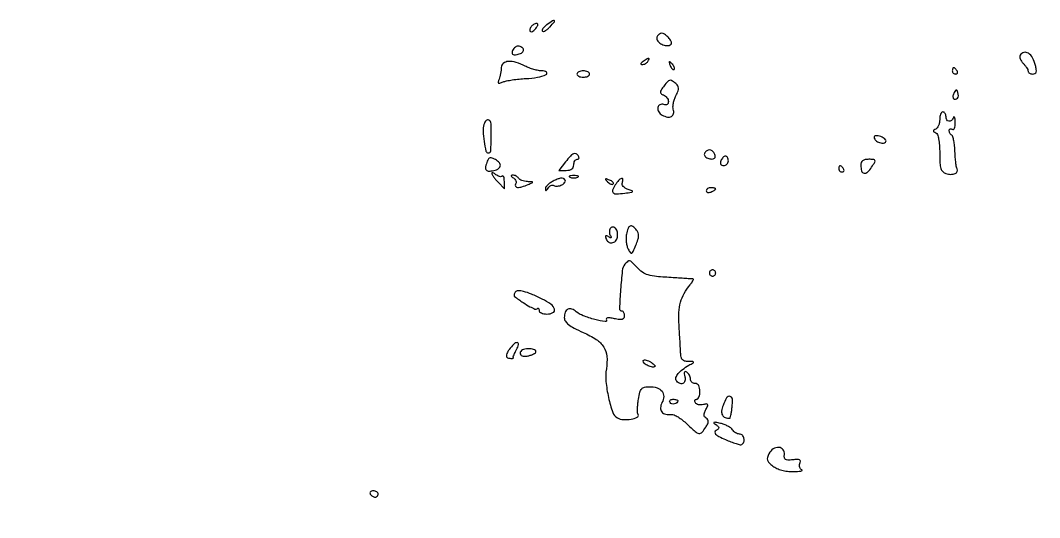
# Model space of a CAD drawing. Extents: x 0 to 4160, y 0 to 3120.
# Drawn here: x 1269.6 to 1592.7, y 2115.5 to 2273 of the extents above; entities that cross this region are included whole.
import ezdxf

# ---------------------------------------------------------------- set-up
doc = ezdxf.new("R2010")
doc.units = 0

msp = doc.modelspace()

# ---------------------------------------------------------------- linework, layer by layer
for points in [[(4159.499279, 606.274193, 0.000001), (4159.667734, 974.478125, 0.000057)], [(757.647081, 3119.740147, 0.000002), (520.492565, 3119.487217, 0.4139)], [(1964.75, 0.149832, 0.000016), (2717.930904, 0.232101, 0.000028), (3351.473438, 0.357111)]]:
    msp.add_lwpolyline(points, format="xyb")
for points in [[(1431.458881, 2270.933469, 0.076926), (1431.02789, 2269.914147, 0.400869), (1431.301483, 2269.431883, 0.241841), (1432.038793, 2269.567819, 0.055352), (1432.979944, 2270.475834, 0.030483), (1433.451416, 2271.120064, 0.110288), (1433.625144, 2271.594311, 0.256649), (1433.514408, 2271.878966, 0.176123), (1433.181462, 2272, 0.085443), (1432.725942, 2271.921585, 0.053409), (1432.23679, 2271.686706, 0.051744), (1431.789875, 2271.341444, 0.0641)], [(1436.442702, 2271.581761, 0.032612), (1435.742025, 2270.995683, 0.054083), (1435.245583, 2270.407437, 0.075828), (1435.007886, 2269.904545, 0.275566), (1435.091036, 2269.57563, 0.276586), (1435.442153, 2269.487575, 0.059857), (1436.039545, 2269.749733, 0.046467), (1436.756141, 2270.267804, 0.029107), (1437.494452, 2270.993869, 0.00962), (1438.858681, 2272.560892, 0.470225), (1438.792698, 2272.919414, 0.285041), (1438.299784, 2272.896895, 0.007591)], [(1471.430902, 2267.888197, 0.236291), (1471.349295, 2266.978864, 0.121282), (1472.026984, 2266.021428, 0.091215), (1473.281149, 2265.284007, 0.08454), (1474.75, 2265.015313, 0.133052), (1475.605024, 2265.235733, 0.264949), (1475.950685, 2265.817715, 0.152506), (1475.687583, 2266.716663, 0.049539), (1474.8, 2267.8, 0.047413), (1473.756059, 2268.66273, 0.1434), (1472.886832, 2268.942154, 0.179577), (1472.127703, 2268.682816, 0.083357)], [(1425.630771, 2263.480189, 0.058345), (1425.436138, 2262.717463, 0.244966), (1425.591982, 2262.28676, 0.19088), (1426.078456, 2262.100352, 0.036058), (1427.044555, 2262.181097, 0.085646), (1428.406668, 2262.642098, 0.212084), (1429.035221, 2263.459373, 0.286872), (1428.763339, 2264.276763, 0.121681), (1427.678648, 2264.799092, 0.110926), (1427.086676, 2264.790601, 0.084419), (1426.488449, 2264.53504, 0.079137), (1425.975442, 2264.075835, 0.079248)], [(1586.495259, 2261.992329, 0.157085), (1586.371718, 2261.491725, 0.070398), (1586.514778, 2260.821308, 0.059573), (1586.884165, 2260.093771, 0.049186), (1587.436242, 2259.420901, -0.026996), (1588.034747, 2258.754026, -0.029282), (1588.540646, 2258.043729, -0.030558), (1588.897349, 2257.389616, -0.109977), (1589, 2256.928571, 0.160575), (1589.116756, 2256.574388, 0.096614), (1589.446222, 2256.272768, 0.078174), (1589.938109, 2256.069052, 0.059223), (1590.519052, 2256, 0.115893), (1591.199692, 2256.15991, 0.20553), (1591.566352, 2256.591821, 0.110769), (1591.628604, 2257.39016, 0.024305), (1591.36508, 2258.75, 0.063735), (1590.456667, 2261.110874, 0.122807), (1589.100482, 2262.59912, 0.208428), (1587.684082, 2262.851642, 0.198206)], [(1422, 2258.081787, -0.028158), (1421.951421, 2257.219854, -0.017189), (1421.802127, 2256.211402, -0.017209), (1421.584665, 2255.219223, -0.029065), (1421.326391, 2254.408179, 0.027465), (1421.032121, 2253.49422, 0.307749), (1421.153215, 2253.152465, 0.246047), (1421.552214, 2253.091894, 0.019743), (1422.576391, 2253.490708, -0.053141), (1423.656561, 2253.830334, -0.012778), (1425.508537, 2254.153759, -0.012979), (1427.664973, 2254.416804, -0.012542), (1429.856927, 2254.571244, 0.033481), (1433.512364, 2254.983098, 0.066806), (1436.276779, 2255.876387, 0.576552), (1436.331892, 2256.574035, 0.151421), (1434.95, 2257.006161, -0.045861), (1433.806908, 2257.114127, -0.022322), (1432.378297, 2257.449327, -0.021928), (1430.911667, 2257.933644, -0.029491), (1429.635693, 2258.506161, 0.045806), (1426.745282, 2259.691509, 0.088518), (1424.271931, 2259.992394, 0.150249), (1422.648526, 2259.392827, 0.233812)], [(1467, 2260, 0.027275), (1466.445888, 2259.597454, 0.147021), (1466.239151, 2259.292684, 0.37991), (1466.327599, 2259.095709, 0.102799), (1466.690983, 2259.015313, 0.074131), (1467.192374, 2259.083483, 0.053889), (1467.713662, 2259.298248, 0.054031), (1468.175433, 2259.618541, 0.075854), (1468.5, 2260, 0.034464), (1468.886554, 2260.734105, 0.541951), (1468.758161, 2260.931144, 0.136158), (1468.281145, 2260.798791, 0.008108)], [(1475.564293, 2258.706872, 0.036269), (1475.866277, 2258.059266, 0.070189), (1476.210949, 2257.604915, 0.120343), (1476.538684, 2257.40751, 0.278911), (1476.806872, 2257.473539, 0.20742), (1476.927901, 2257.779789, 0.082976), (1476.837219, 2258.231185, 0.063152), (1476.558688, 2258.753423, 0.043285), (1476.124088, 2259.266667, 0.011214), (1475.463552, 2259.893514, 0.400052), (1475.270328, 2259.888819, 0.286372), (1475.21821, 2259.663782, 0.008399)], [(1446, 2256, 0.191087), (1446.151477, 2255.618118, 0.088204), (1446.5875, 2255.29375, 0.068025), (1447.234582, 2255.073693, 0.048028), (1448, 2255, 0.048028), (1448.765418, 2255.073693, 0.068025), (1449.4125, 2255.29375, 0.088204), (1449.848523, 2255.618118, 0.191087), (1450, 2256, 0.191087), (1449.848523, 2256.381882, 0.088204), (1449.4125, 2256.70625, 0.068025), (1448.765418, 2256.926307, 0.048028), (1448, 2257, 0.048028), (1447.234582, 2256.926307, 0.068025), (1446.5875, 2256.70625, 0.088204), (1446.151477, 2256.381882, 0.191087)], [(1565, 2257, 0.105053), (1565.081062, 2256.618444, 0.099167), (1565.311086, 2256.29375, 0.09642), (1565.654762, 2256.076123, 0.093332), (1566.059017, 2256, 0.108972), (1566.413961, 2256.078288, 0.182303), (1566.6254, 2256.29375, 0.161196), (1566.656512, 2256.6179, 0.082592), (1566.5, 2257, 0.029505), (1566.231006, 2257.382774, 0.035638), (1565.933975, 2257.70625, 0.038439), (1565.65171, 2257.934461, 0.151918), (1565.440983, 2258, 0.210953), (1565.272352, 2257.92554, 0.081139), (1565.129539, 2257.70625, 0.061769), (1565.032345, 2257.382849, 0.042167)], [(1473.646964, 2252.307212, 0.01388), (1472.675788, 2250.942497, 0.131229), (1472.445306, 2250.269092, 0.260578), (1472.666031, 2249.801481, 0.063472), (1473.445435, 2249.382565, -0.076894), (1474.039715, 2249.042387, -0.064937), (1474.543347, 2248.520632, -0.066786), (1474.883933, 2247.904038, -0.093089), (1475, 2247.286022, -0.090951), (1474.897302, 2246.72611, -0.154839), (1474.604434, 2246.35648, -0.153077), (1474.149236, 2246.220782, -0.088311), (1473.582759, 2246.329869, 0.195881), (1472.331674, 2246.304273, 0.257623), (1471.64486, 2245.417852, 0.178234), (1471.920972, 2244.040537, 0.132972), (1473.057905, 2242.96901, 0.074689), (1474.705447, 2242.381954, 0.172513), (1475.987289, 2242.573679, 0.227514), (1476.636887, 2243.458564, 0.123791), (1476.553575, 2244.834157, -0.088861), (1476.446221, 2245.658101, -0.036265), (1476.582153, 2246.783596, -0.034434), (1476.908128, 2248.001449, -0.03715), (1477.391999, 2249.131275, 0.022853), (1478.092775, 2250.646446, 0.116499), (1478.235633, 2251.557406, 0.150739), (1477.937721, 2252.312862, 0.046997), (1477.08063, 2253.198934, 0.044917), (1476.087041, 2253.905755, 0.198195), (1475.389848, 2254.002037, 0.146939), (1474.69849, 2253.582075, 0.021724)], [(1565.582949, 2250.134215, 0.052326), (1565.327923, 2249.604943, 0.061761), (1565.20609, 2249.06291, 0.07231), (1565.228156, 2248.59012, 0.149701), (1565.399864, 2248.266802, 0.208213), (1566.031223, 2248.018401, 0.228122), (1566.610436, 2248.323111, 0.143258), (1566.913564, 2249.144952, 0.097944), (1566.787251, 2250.138246, 0.033951), (1566.536207, 2250.749629, 0.286646), (1566.294341, 2250.899578, 0.233206), (1566.012891, 2250.759582, 0.024362)], [(1561, 2241.583333, -0.047769), (1560.907336, 2240.615638, -0.051009), (1560.632812, 2239.705208, -0.056878), (1560.229231, 2238.981026, -0.128732), (1559.75, 2238.583333, 0.029131), (1559.14253, 2238.255505, 0.260055), (1559, 2238, 0.260055), (1559.14253, 2237.744495, 0.029131), (1559.75, 2237.416667, -0.198072), (1560.285842, 2236.833448, -0.04004), (1560.671643, 2235.450044, -0.032341), (1560.921223, 2233.499628, -0.015654), (1561, 2230.984054, 0.011099), (1561.071482, 2227.764359, 0.063499), (1561.362107, 2226.08364, 0.128591), (1561.963822, 2225.110603, 0.113953), (1562.991051, 2224.50284, 0.070141), (1564.536176, 2224.241934, 0.104468), (1565.880305, 2224.48785, 0.183322), (1566.568723, 2225.131438, 0.258006), (1566.528762, 2225.953462, -0.097901), (1566.322285, 2226.504698, -0.009899), (1566.121157, 2227.897475, -0.0121), (1565.953006, 2229.583204, -0.009354), (1565.84872, 2231.426538, 0.016294), (1565.720271, 2233.248291, 0.022563), (1565.478639, 2234.867938, 0.020122), (1565.172732, 2236.154399, 0.188053), (1564.83627, 2236.601191, -0.075329), (1564.516299, 2236.872865, -0.053204), (1564.245654, 2237.259961, -0.053027), (1564.061871, 2237.697204, -0.073117), (1564, 2238.118034, -0.117858), (1564.079239, 2238.449529, -0.186277), (1564.29375, 2238.642737, -0.154201), (1564.617617, 2238.661825, -0.076764), (1565, 2238.5, 0.275823), (1565.383752, 2238.494124, 0.163918), (1565.695883, 2238.847929, 0.076534), (1565.886236, 2239.608677, 0.030137), (1565.921053, 2240.690983, 0.017097), (1565.858293, 2241.697251, 0.065484), (1565.717133, 2242.307664, 0.366899), (1565.532404, 2242.410862, 0.253592), (1565.337719, 2242.25, -0.104915), (1564.709989, 2241.317707, -0.222484), (1563.905392, 2241.040943, -0.250307), (1563.249679, 2241.486727, -0.121389), (1563, 2242.5, 0.064853), (1562.925306, 2243.073457, 0.082425), (1562.70625, 2243.559375, 0.098894), (1562.381354, 2243.884432, 0.148195), (1562, 2244, 0.221088), (1561.617264, 2243.822066, 0.077179), (1561.29375, 2243.290104, 0.058687), (1561.073193, 2242.508703, 0.039486)], [(1416.518483, 2240.058234, 0.088074), (1416.232949, 2237.901672, 0.02825), (1416.558435, 2234.675322, 0.02116), (1417.178387, 2231.606631, 0.34508), (1417.95269, 2231, 0.39531), (1418.673009, 2231.674976, 0.013007), (1418.840437, 2235.970405, 0.014218), (1418.773736, 2240.276704, 0.248244), (1418.087927, 2241.445658, 0.201342), (1417.679071, 2241.510048, 0.121277), (1417.23753, 2241.278748, 0.084192), (1416.827131, 2240.770091, 0.050937)], [(1540.275762, 2235.671314, 0.171046), (1540.975525, 2234.77006, 0.086342), (1542.317458, 2234.203455, 0.115545), (1543.523126, 2234.206837, 0.347539), (1544, 2234.810044, 0.175378), (1543.853284, 2235.215464, 0.062081), (1543.395726, 2235.64373, 0.052256), (1542.73015, 2236.028288, 0.040955), (1541.942895, 2236.304682, 0.035213), (1541.085256, 2236.465519, 0.120087), (1540.525585, 2236.395737, 0.234539), (1540.267916, 2236.117465, 0.153083)], [(1417.599961, 2228.399899, 0.030396), (1417.05005, 2226.657024, 0.183778), (1417.160283, 2225.732254, 0.257458), (1417.814917, 2225.298962, 0.058104), (1419.197197, 2225.347865, 0.07427), (1420.914675, 2225.878598, 0.218095), (1421.686871, 2226.807846, 0.249895), (1421.436777, 2227.896193, 0.091194), (1420.160726, 2228.913982, 0.034507), (1419.150911, 2229.36786, 0.138766), (1418.483014, 2229.419827, 0.18366), (1417.995479, 2229.113221, 0.070046)], [(1442.380984, 2228.194671), (1440.261968, 2225.5), (1442.630984, 2225.5, 0.05077), (1443.675457, 2225.606329, 0.108758), (1444.411569, 2225.934676, 0.13474), (1444.84566, 2226.486326, 0.10004), (1445, 2227.25, -0.058602), (1445.078714, 2227.919292, -0.077671), (1445.311086, 2228.485938, -0.096292), (1445.655064, 2228.865549, -0.162049), (1446.059017, 2229, 0.108972), (1446.413961, 2229.078288, 0.182303), (1446.6254, 2229.29375, 0.161196), (1446.656512, 2229.6179, 0.082592), (1446.5, 2230, 0.122014), (1445.758725, 2230.725138, 0.240651), (1444.95744, 2230.772666, 0.105646), (1443.94206, 2230.042268, 0.017583)], [(1486.495635, 2230.992937, 0.153283), (1486.385628, 2230.560991, 0.123144), (1486.527978, 2230.100609, 0.097937), (1486.911954, 2229.680239, 0.067341), (1487.479746, 2229.369399, 0.067736), (1488.724488, 2229.076451, 0.188422), (1489.573555, 2229.317483, 0.261672), (1489.863615, 2229.985128, 0.113371), (1489.541119, 2230.933469, 0.098738), (1488.843686, 2231.681493, 0.152164), (1488.01095, 2231.958873, 0.155876), (1487.182705, 2231.71195, 0.104938)], [(1491.638374, 2228.5, 0.075244), (1491.503306, 2227.885039, 0.151899), (1491.617923, 2227.407358, 0.166113), (1491.972145, 2227.106211, 0.094119), (1492.531385, 2227, 0.10122), (1493.091819, 2227.114629, 0.098432), (1493.568594, 2227.440625, 0.097416), (1493.887999, 2227.927495, 0.096899), (1494, 2228.5, 0.057609), (1493.933678, 2229.073715, 0.076852), (1493.737678, 2229.559375, 0.095748), (1493.447641, 2229.884842, 0.164455), (1493.106989, 2230, 0.13875), (1492.723081, 2229.891374, 0.061199), (1492.307216, 2229.559375, 0.053891), (1491.924763, 2229.073796, 0.048303)], [(1529, 2226, 0.105053), (1529.081062, 2225.618444, 0.099167), (1529.311086, 2225.29375, 0.09642), (1529.654762, 2225.076123, 0.093332), (1530.059017, 2225, 0.108972), (1530.413961, 2225.078288, 0.182303), (1530.6254, 2225.29375, 0.161196), (1530.656512, 2225.6179, 0.082592), (1530.5, 2226, 0.029505), (1530.231006, 2226.382774, 0.035638), (1529.933975, 2226.70625, 0.038439), (1529.65171, 2226.934461, 0.151918), (1529.440983, 2227, 0.210953), (1529.272352, 2226.92554, 0.081139), (1529.129539, 2226.70625, 0.061769), (1529.032345, 2226.382849, 0.042167)], [(1536, 2227.059017, 0.072269), (1536.254653, 2225.306382, 0.288192), (1537.033961, 2224.621435, 0.236392), (1538.140123, 2224.968945, 0.055582), (1539.413669, 2226.508586, 0.009709), (1540.434525, 2228.134625, 0.224807), (1540.487163, 2228.664887, 0.29954), (1540.108837, 2228.949761, 0.015836), (1538.523053, 2229, 0.044139), (1537.338931, 2228.895263, 0.120401), (1536.574971, 2228.557675, 0.148721), (1536.147182, 2227.958175, 0.081304)], [(1419, 2224.580631, 0.139051), (1419.10591, 2224.207164, 0.016435), (1419.5875, 2223.480892, 0.018639), (1420.234088, 2222.640281, 0.014271), (1421, 2221.769625), (1423, 2219.622877), (1423, 2221.978105, 0.026422), (1422.954511, 2222.838325, 0.066141), (1422.806715, 2223.4482, 0.16723), (1422.589001, 2223.706031, 0.343521), (1422.342009, 2223.675343, -0.171918), (1421.989854, 2223.507446, -0.082297), (1421.483088, 2223.537806, -0.066538), (1420.904134, 2223.753708, -0.050768), (1420.342009, 2224.131121, 0.027869), (1419.826349, 2224.512653, 0.064607), (1419.394215, 2224.722594, 0.144103), (1419.118286, 2224.7328, 0.342953)], [(1425.878115, 2223.096491, -0.078477), (1426.35273, 2222.679176, -0.089711), (1426.649564, 2222.153424, -0.099558), (1426.725209, 2221.602982, -0.123544), (1426.569098, 2221.111803, 0.281408), (1426.565846, 2220.454314, 0.254991), (1427.158663, 2220.108742, 0.080568), (1428.570208, 2220.296665, 0.028186), (1430.5, 2221, 0.003353), (1431.834417, 2221.58405, 0.352087), (1431.919734, 2221.750168, 0.343362), (1431.775846, 2221.873019, 0.003282), (1430.309017, 2221.929715, -0.040774), (1429.425028, 2222.030544, -0.042266), (1428.580088, 2222.273104, -0.046007), (1427.891248, 2222.610952, -0.117863), (1427.5, 2223, 0.075854), (1427.175433, 2223.381459, 0.054031), (1426.713662, 2223.701752, 0.053889), (1426.192374, 2223.916517, 0.074131), (1425.690983, 2223.984687, 0.062466), (1425.257024, 2223.924583, 0.398269), (1425.151137, 2223.752023, 0.178934), (1425.317049, 2223.488428, 0.022578)], [(1438.75, 2222.244684, 0.03274), (1437.698523, 2221.63856, 0.040506), (1436.812311, 2220.937393, 0.045147), (1436.194204, 2220.247049, 0.16467), (1436.015313, 2219.695434, 0.060318), (1436.074478, 2219.254212, 0.39937), (1436.246287, 2219.147195, 0.180667), (1436.508762, 2219.311872, 0.022099), (1436.903509, 2219.878115, -0.058997), (1437.301436, 2220.367722, -0.075956), (1437.773138, 2220.703658, -0.092729), (1438.242605, 2220.839827, -0.157708), (1438.638197, 2220.753247, 0.159773), (1439.821527, 2220.499254, 0.090281), (1441.243505, 2220.916643, 0.11706), (1442.195933, 2221.716653, 0.319309), (1442.213378, 2222.54949, 0.162918), (1441.721418, 2222.923937, 0.104218), (1441.001737, 2223.010645, 0.066494), (1440.023704, 2222.791348, 0.026031)], [(1443.75, 2223.337719, 0.057986), (1444.320008, 2223.181385, 0.037979), (1445, 2223.12966, 0.037979), (1445.679992, 2223.181385, 0.057986), (1446.25, 2223.337719, 0.174857), (1446.459382, 2223.525001, 0.447206), (1446.398438, 2223.693942, 0.078554), (1445.89144, 2223.810911, 0.017491), (1445, 2223.842105, 0.017491), (1444.10856, 2223.810911, 0.078554), (1443.601562, 2223.693942, 0.447206), (1443.540618, 2223.525001, 0.174857)], [(1458.171259, 2220.902621, 0.041166), (1457.298177, 2219.208924, 0.321099), (1457.487435, 2218.392251, 0.195743), (1458.490978, 2218.042809, 0.018256), (1461.153862, 2218.277822, 0.003664), (1463.254517, 2218.556439, 0.181586), (1463.616762, 2218.753606, 0.519538), (1463.558697, 2218.985627, 0.009994), (1462.193442, 2219.479772, -0.050877), (1461.293598, 2219.891321, -0.087382), (1460.667255, 2220.424198, -0.116047), (1460.370306, 2221.022841, -0.150066), (1460.412058, 2221.631422, 0.107185), (1460.569549, 2222.653726, 0.490646), (1460.14568, 2222.942358, 0.137295), (1459.217668, 2222.324578, 0.038101)], [(1455.733333, 2221.875912, 0.043285), (1456.246577, 2221.441312, 0.063152), (1456.768815, 2221.162781, 0.082976), (1457.220211, 2221.072099, 0.20742), (1457.526461, 2221.193128, 0.278911), (1457.59249, 2221.461316, 0.120343), (1457.395085, 2221.789051, 0.070189), (1456.940734, 2222.133723, 0.036269), (1456.293128, 2222.435707, 0.008399), (1455.336218, 2222.78179, 0.286372), (1455.111181, 2222.729672, 0.400052), (1455.106486, 2222.536448, 0.011214)], [(1487, 2219.031385, 0.184534), (1487.122486, 2218.710807, 0.147206), (1487.440625, 2218.516384, 0.100118), (1487.925634, 2218.488865, 0.055937), (1488.5, 2218.638374, 0.02136), (1489.074558, 2218.887494, 0.030395), (1489.559375, 2219.160341, 0.030693), (1489.912889, 2219.420671, 0.222225), (1490, 2219.606989, 0.289661), (1489.903916, 2219.758929, 0.046727), (1489.559375, 2219.884553, 0.039339), (1489.074824, 2219.971531, 0.024748), (1488.5, 2220, 0.062722), (1487.926468, 2219.92777, 0.08088), (1487.440625, 2219.715469, 0.098158), (1487.115494, 2219.400789, 0.152681)], [(1456.553851, 2207.087132, 0.083811), (1456.349837, 2206.585605, 0.059491), (1456.28893, 2205.980208, 0.058679), (1456.372598, 2205.367877, 0.075281), (1456.595492, 2204.845492, -0.029313), (1456.854157, 2204.366288, -0.377372), (1456.801301, 2204.186105, -0.264656), (1456.574329, 2204.175587, -0.020611), (1456.024777, 2204.484687, 0.039727), (1455.474129, 2204.767287, 0.261254), (1455.177406, 2204.732612, 0.279583), (1455.065639, 2204.466874, 0.043687), (1455.203601, 2203.889196, 0.155168), (1455.962248, 2202.847886, 0.192673), (1457.113601, 2202.550702, 0.178788), (1458.217572, 2203.128129, 0.137046), (1458.830085, 2204.35622, 0.096264), (1458.827489, 2205.897668, 0.125965), (1458.22426, 2207.165064, 0.232489), (1457.353503, 2207.552975, 0.249878)], [(1461.709493, 2205.260643, 0.043938), (1461.588187, 2204.064442, 0.032478), (1461.656945, 2202.735346, 0.033143), (1461.889405, 2201.478456, 0.061031), (1462.26596, 2200.510643, 0.02967), (1462.951255, 2199.398622, 0.381695), (1463.389053, 2199.296147, 0.16467), (1463.831016, 2199.775284, 0.007572), (1464.715325, 2201.846591, 0.021423), (1465.332473, 2203.561057, 0.065005), (1465.545228, 2204.779591, 0.094712), (1465.404523, 2205.73758, 0.089748), (1464.919836, 2206.596591, 0.052945), (1463.747522, 2207.738546, 0.271605), (1462.883436, 2207.856857, 0.214509), (1462.209198, 2207.138663, 0.035601)], [(1461.237194, 2195.75, 0.14197), (1460.386914, 2193.718707, 0.011087), (1459.840068, 2187.804484, 0.007363), (1459.503681, 2181.727877, 0.426148), (1460.202607, 2181, -0.189576), (1460.507092, 2180.88025, -0.088697), (1460.765766, 2180.536035, -0.068513), (1460.941214, 2180.024998, -0.048513), (1461, 2179.420545, -0.115877), (1460.827956, 2178.688159, -0.210789), (1460.363994, 2178.302223, -0.104456), (1459.480659, 2178.240115, -0.019563), (1457.874895, 2178.527478, 0.018202), (1456.567088, 2178.765195, 0.066913), (1455.728046, 2178.773401, 0.210125), (1455.378296, 2178.564668, 0.301704), (1455.36695, 2178.21528, -0.6363), (1454.962764, 2177.598084, -0.02903), (1451.703336, 2178.260196, -0.025626), (1447.984804, 2179.4501, -0.087906), (1445.813013, 2180.741034, 0.093312), (1444.384943, 2181.569296, 0.202314), (1443.142166, 2181.494951, 0.194224), (1442.293325, 2180.542875, 0.08633), (1442, 2178.856682, 0.148307), (1442.335803, 2177.749464, 0.079942), (1443.314715, 2176.695468, 0.047578), (1445.082827, 2175.567926, 0.014112), (1447.981668, 2174.187664, -0.039896), (1452.14209, 2171.936876, -0.106992), (1454.502233, 2169.560481, -0.1223), (1455.491658, 2166.627949, -0.060797), (1455.336034, 2162.683306, 0.064355), (1455.205482, 2158.648114, 0.031102), (1456.021994, 2153.535722, 0.026676), (1457.337953, 2148.851924, 0.190288), (1458.832186, 2147.089811, 0.111843), (1460.680778, 2146.580913, 0.051524), (1463.186683, 2146.724109, 0.065056), (1465.147452, 2147.309156, 0.453932), (1465.406648, 2148.151047, -0.12503), (1465.222699, 2148.735739, -0.019104), (1465.200748, 2149.966676, -0.02036), (1465.291575, 2151.451634, -0.016393), (1465.5062, 2153.036698, -0.020056), (1465.978038, 2155.27817, -0.118047), (1466.531619, 2156.334815, -0.165009), (1467.409485, 2156.84462, -0.049806), (1468.965453, 2157, -0.075209), (1471.393771, 2156.632661, -0.151602), (1472.974874, 2155.548224, -0.179864), (1473.505642, 2153.906985, -0.112535), (1472.966149, 2151.936748, 0.10501), (1472.497398, 2150.319672, 0.191063), (1472.903951, 2149.02689, 0.172078), (1474.136837, 2148.27487, 0.0842), (1476, 2148.202368, -0.142634), (1476.789066, 2148.079683, -0.029105), (1478.045128, 2147.400333, -0.028488), (1479.46098, 2146.408765, -0.023382), (1480.855755, 2145.198559, 0.010465), (1483.504589, 2142.777561, 0.136805), (1484.69372, 2142.206607, 0.259075), (1485.647395, 2142.534638, 0.043592), (1486.851623, 2144.134019, 0.026346), (1487.455444, 2145.224827, 0.101631), (1487.646251, 2145.97108, 0.163944), (1487.486324, 2146.533079, 0.10412), (1486.988925, 2147.006845, -0.100044), (1486.493897, 2147.470792, -0.145725), (1486.301917, 2148.033185, -0.100692), (1486.421125, 2148.766462, -0.032394), (1486.879407, 2149.77467, 0.01538), (1487.447922, 2150.920303, 0.229061), (1487.439015, 2151.355337, 0.323648), (1487.109425, 2151.524399, 0.025934), (1486.095511, 2151.314726, -0.059143), (1485.330481, 2151.208765, -0.062736), (1484.577606, 2151.288737, -0.070262), (1483.9496, 2151.53335, -0.127052), (1483.553842, 2151.912882, -0.074275), (1483.375432, 2152.328707, -0.150913), (1483.390416, 2152.680659, -0.187756), (1483.591786, 2152.913378, -0.122178), (1483.940983, 2153, 0.217355), (1484.346169, 2153.184873, 0.078662), (1484.688914, 2153.734375, 0.059813), (1484.922429, 2154.542777, 0.040452), (1485, 2155.5, 0.04716), (1484.90137, 2156.543379, 0.088208), (1484.6, 2157.333333, 0.118484), (1484.11998, 2157.822179, 0.140575), (1483.5, 2158, -0.095012), (1482.927451, 2158.109789, -0.096907), (1482.440625, 2158.423289, -0.098834), (1482.114729, 2158.891133, -0.103216), (1482, 2159.440983, 0.070569), (1481.914291, 2160.045226, 0.052758), (1481.659977, 2160.668823, 0.053352), (1481.285405, 2161.217216, 0.078), (1480.842476, 2161.597355, 0.103474), (1480.371321, 2161.767932, 0.342853), (1480.103374, 2161.614715, 0.139194), (1480.045847, 2161.112982, 0.023335), (1480.248857, 2160.156372, -0.128015), (1480.250381, 2158.8115, -0.234689), (1479.548862, 2158.002801, -0.231679), (1478.471868, 2158.067617, -0.126109), (1477.495259, 2159.007671, -0.228772), (1477.396408, 2159.95685, -0.088148), (1478.074125, 2161.135377, -0.058565), (1479.465418, 2162.447399, -0.028869), (1481.5, 2163.784364, 0.004347), (1482.831111, 2164.568469, 0.319679), (1482.926537, 2164.787463, 0.345483), (1482.7503, 2164.935192, 0.004705), (1481.25, 2164.969591, -0.0631), (1480.139053, 2165.125634, -0.15076), (1479.443046, 2165.566708, -0.127048), (1479.045465, 2166.381546, -0.039068), (1478.876146, 2167.75, 0.002439), (1478.803765, 2169.199777, 0.000691), (1478.677032, 2171.454687, 0.000696), (1478.526821, 2174.001178, 0.000737), (1478.372234, 2176.5, -0.02853), (1478.347146, 2180.536485, -0.054134), (1478.861139, 2183.742039, -0.060404), (1479.997872, 2186.524717, -0.045733), (1481.861858, 2189.25, 0.01493), (1482.388705, 2189.92684, 0.028073), (1482.765626, 2190.507908, 0.033226), (1482.977246, 2190.942795, 0.475255), (1482.904988, 2191.074793, 0.028597), (1482.600232, 2191.113225, 0.000452), (1480.856465, 2191.230867, 0.001194), (1478.828693, 2191.360962, 0.000791), (1476.5, 2191.50108, -0.007538), (1471.214973, 2191.890717, -0.047667), (1468.565153, 2192.383668, -0.083664), (1466.749158, 2193.252245, -0.051972), (1464.964068, 2194.808193, 0.008227), (1463.360826, 2196.473279, 0.135913), (1462.697217, 2196.851207, 0.255786), (1462.11942, 2196.701633, 0.034556)], [(1488, 2193, 0.099038), (1488.076342, 2192.618362, 0.097945), (1488.29375, 2192.29375, 0.097945), (1488.618362, 2192.076342, 0.099038), (1489, 2192, 0.099038), (1489.381638, 2192.076342, 0.097945), (1489.70625, 2192.29375, 0.097945), (1489.923658, 2192.618362, 0.099038), (1490, 2193, 0.099038), (1489.923658, 2193.381638, 0.097945), (1489.70625, 2193.70625, 0.097945), (1489.381638, 2193.923658, 0.099038), (1489, 2194, 0.099038), (1488.618362, 2193.923658, 0.097945), (1488.29375, 2193.70625, 0.097945), (1488.076342, 2193.381638, 0.099038)], [(1426.435266, 2186.895258, 0.033947), (1426.217455, 2186.482648, 0.049888), (1426.08927, 2186.093423, 0.062555), (1426.059934, 2185.780596, 0.230349), (1426.149864, 2185.609631, 0.010044), (1428.938613, 2183.645268, 0.024123), (1431.09882, 2182.33464, 0.026158), (1432.71056, 2181.566389, 0.303292), (1433.362878, 2181.696212, -0.119379), (1433.604859, 2181.843828, -0.256296), (1433.812846, 2181.803471, -0.165803), (1433.955398, 2181.570298, -0.055084), (1434, 2181.166667, 0.201959), (1434.187738, 2180.720834, 0.084463), (1434.734375, 2180.342708, 0.064565), (1435.543028, 2180.085745, 0.044711), (1436.5, 2180, 0.112914), (1438.410835, 2180.437092, 0.373004), (1438.882534, 2181.53133, 0.162548), (1437.745312, 2183.093318, 0.040697), (1435, 2184.730959, 0.013755), (1431.556109, 2186.306234, 0.038513), (1429.042507, 2187.1518, 0.059665), (1427.306521, 2187.375808, 0.262374)], [(1424.541092, 2168.755204, 0.033338), (1423.995433, 2167.853847, 0.063971), (1423.706169, 2167.061265, 0.102865), (1423.696211, 2166.481212, 0.271705), (1423.959388, 2166.180204, 0.034362), (1424.728877, 2165.981217, 0.055464), (1425.402996, 2165.931552, 0.118345), (1425.780285, 2166.037135, 0.439609), (1425.83102, 2166.25, -0.24188), (1425.808937, 2166.433547, -0.009419), (1426.065401, 2167.0875, -0.014928), (1426.416963, 2167.869626, -0.009778), (1426.866204, 2168.75, 0.061768), (1427.503709, 2170.403344, 0.487131), (1427.068497, 2170.961846, 0.205183), (1425.967478, 2170.49308, 0.038149)], [(1428, 2167.638672, 0.150112), (1428.170978, 2167.082006, 0.160129), (1428.621346, 2166.734464, 0.097718), (1429.391041, 2166.622182, 0.034745), (1430.5, 2166.755249, 0.032131), (1431.457315, 2167.002879, 0.045349), (1432.265625, 2167.352275, 0.054081), (1432.829997, 2167.743952, 0.21734), (1433, 2168.116577, 0.245972), (1432.822465, 2168.455628, 0.066695), (1432.265625, 2168.740495, 0.051403), (1431.457607, 2168.935627, 0.033573), (1430.5, 2169, 0.048656), (1429.511299, 2168.903559, 0.076188), (1428.70911, 2168.613867, 0.100731), (1428.186648, 2168.17432, 0.169236)], [(1470.728774, 2163.395441, -0.254259), (1469.953985, 2163.166399, -0.05695), (1468.601926, 2163.620935, -0.056562), (1467.373223, 2164.376105, -0.230639), (1467, 2165.142173, -0.301931), (1467.172515, 2165.401815, -0.122555), (1467.612386, 2165.470092, -0.067322), (1468.284991, 2165.316614, -0.033165), (1469.085646, 2164.954163, -0.024012), (1469.853747, 2164.494354, -0.04293), (1470.428644, 2164.035855, -0.059538), (1470.755019, 2163.642672, -0.353534)], [(1478, 2152.559017, -0.211827), (1477.716404, 2151.919648, -0.127879), (1476.969093, 2151.529206, -0.122608), (1476.101938, 2151.54388, -0.191362), (1475.510081, 2151.983688, -0.136093), (1475.397824, 2152.36964, -0.190788), (1475.524436, 2152.701458, -0.140899), (1475.890269, 2152.925389, -0.067432), (1476.440983, 2153, -0.026751), (1477.038367, 2152.968016, -0.042195), (1477.542039, 2152.870461, -0.051652), (1477.89701, 2152.729146, -0.279105)], [(1492.330386, 2151.064337, 0.056223), (1491.876499, 2149.276305, 0.156586), (1492.098551, 2148.015869, 0.187702), (1492.968613, 2147.260915, 0.086111), (1494.472381, 2147, 0.348347), (1494.608516, 2147.107942, 0.006954), (1494.810504, 2148.028125, 0.013331), (1495.0109, 2149.158145, 0.008159), (1495.189793, 2150.5, 0.043289), (1495.266679, 2153.088555, 0.342276), (1494.529209, 2153.935548, 0.320227), (1493.465667, 2153.454258, 0.041297)], [(1490, 2145.030377, -0.02805), (1490.770179, 2144.435129, -0.203362), (1490.971556, 2144.024014, -0.230957), (1490.803723, 2143.626749, -0.036227), (1490.104717, 2143.101193, 0.223778), (1489.766059, 2142.558888, 0.236198), (1489.978215, 2141.970336, 0.072646), (1490.995787, 2141.250175, 0.01295), (1493.104717, 2140.244531, 0.013251), (1494.843032, 2139.524781, 0.018716), (1496.429198, 2138.983902, 0.015108), (1497.745184, 2138.632422, 0.18633), (1498.25, 2138.702355, 0.188143), (1498.896961, 2139.481829, 0.133302), (1498.961016, 2140.628904, 0.138798), (1498.4393, 2141.618692, 0.205281), (1497.54969, 2142, -0.080623), (1496.935674, 2142.099656, -0.054636), (1496.2905, 2142.396297, -0.053781), (1495.713118, 2142.833026, -0.070284), (1495.29969, 2143.349095, 0.101103), (1494.786575, 2143.9149, 0.035496), (1493.853659, 2144.50202, 0.033512), (1492.707029, 2145.019241, 0.033374), (1491.5, 2145.379472, 0.007577), (1490.039773, 2145.687889, 0.105807), (1489.505328, 2145.678358, 0.592324), (1489.450434, 2145.482017, 0.043031)], [(1506.883106, 2135.781581, 0.050543), (1506.397611, 2134.601814, 0.15062), (1506.405902, 2133.73793, 0.123327), (1506.909815, 2132.923367, 0.02896), (1508.131257, 2131.866105, 0.058776), (1509.369291, 2131.127098, 0.037617), (1510.946986, 2130.559163, 0.035538), (1512.707879, 2130.203508, 0.035621), (1514.5, 2130.101183, 0.011589), (1515.960549, 2130.155765, 0.03261), (1516.974315, 2130.283898, 0.129137), (1517.336016, 2130.457629, 0.562843), (1517.306177, 2130.643555, -0.125059), (1516.895803, 2130.946039, -0.09857), (1516.634999, 2131.434671, -0.088347), (1516.564073, 2132.035327, -0.077079), (1516.697747, 2132.654725, 0.09736), (1516.823375, 2133.376618, 0.275197), (1516.562579, 2133.793605, 0.128666), (1515.847844, 2133.952581, 0.020009), (1514.39157, 2133.840117, -0.023341), (1512.837155, 2133.730488, -0.150838), (1512.089496, 2133.94199, -0.227557), (1511.758435, 2134.484151, -0.058999), (1511.776469, 2135.535202, 0.200814), (1511.371342, 2137.049945, 0.219107), (1510.028137, 2137.752144, 0.158974), (1508.242487, 2137.267545, 0.125423)], [(1380.5, 2123, 0.06081), (1380.806203, 2122.617485, 0.051032), (1381.2129, 2122.29375, 0.053229), (1381.653442, 2122.073302, 0.089642), (1382.059017, 2122, 0.105429), (1382.418051, 2122.076556, 0.099231), (1382.723586, 2122.29375, 0.096318), (1382.928382, 2122.618268, 0.092995), (1383, 2123, 0.153634), (1382.879982, 2123.381379, 0.097988), (1382.542039, 2123.70625, 0.080552), (1382.037096, 2123.925455, 0.062283), (1381.440983, 2124, 0.066118), (1380.889346, 2123.926733, 0.138808), (1380.521475, 2123.70625, 0.191142), (1380.392057, 2123.379648, 0.139169)]]:
    msp.add_lwpolyline(points, format="xyb", close=True)

doc.saveas('drawing.dxf')
